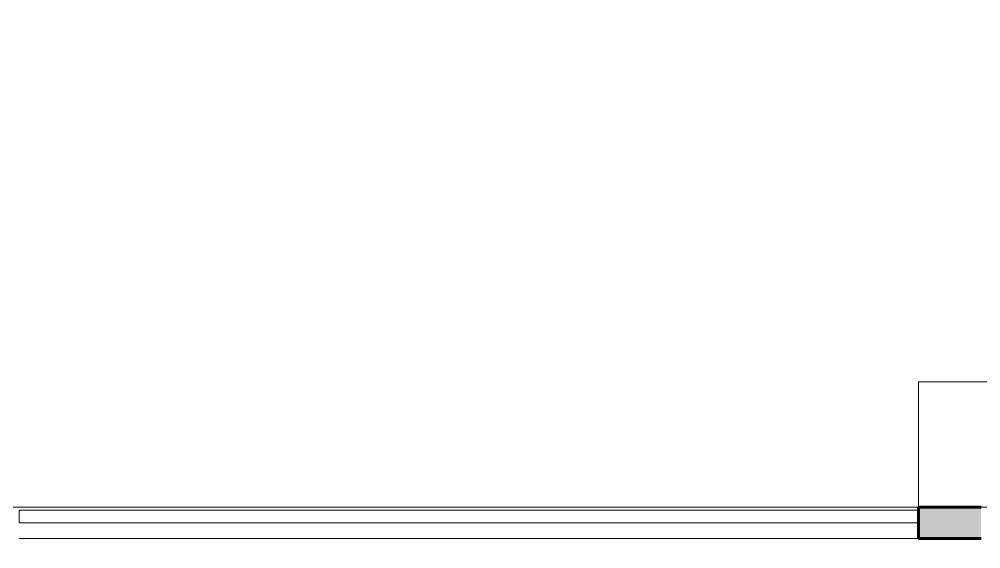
# Model space of a CAD drawing. Header units: inches. Extents: x -19 to 5698, y -728 to 92.
# Drawn here: x 117.97 to 119.507, y 17.333 to 18.18 of the extents above; entities that cross this region are included whole.
import ezdxf

# ---------------------------------------------------------------- set-up
doc = ezdxf.new("R2010")
doc.units = ezdxf.units.IN
doc.header["$MEASUREMENT"] = 0
doc.set_wipeout_variables(frame=1)
for name, pattern in [('HIDDEN', [0.375, 0.25, -0.125]), ('Hidden Line', [0.195611, 0.141111, -0.0545]), ('Wipeout_Contour', [1, 0, -1])]:
    doc.linetypes.add(name, pattern=pattern)
doc.layers.add('00 conduct tomacorr', color=120, linetype='HIDDEN', lineweight=30)
for name, color, linetype in [('02 _ ARQ _ ZON _ Espacio.3D', 7, 'Continuous'), ('08 _ STR _ EXT _ 09 Vigas', 251, 'Continuous'), ('Acabado - Muros', 7, 'Continuous'), ('Interior - Mobiliario', 7, 'Continuous')]:
    doc.layers.add(name, color=color, linetype=linetype)

msp = doc.modelspace()

# ---------------------------------------------------------------- linework, layer by layer
at = {"layer": '02 _ ARQ _ ZON _ Espacio.3D', "color": 254, "linetype": 'Continuous', "lineweight": 0, "flags": 128}
msp.add_lwpolyline([(112.57, 29.7), (112.57, 17.4), (137.07, 17.4)], dxfattribs=at)
msp.add_lwpolyline([(104.8201, 17.35), (104.8201, 6.45), (117.6487, 6.4499), (117.6487, 7.7), (117.7931, 7.7), (117.793, 6.45), (122.1232, 6.45), (122.1232, 7.7), (122.57, 7.7), (122.57, 16.9), (122.57, 17.4), (116.67, 17.4), (116.67, 16.9), (116.07, 16.9), (116.07, 16.2999), (115.57, 16.2999), (115.57, 17.4), (112.57, 17.4), (112.57, 16.0999), (108.57, 16.0998), (108.57, 17.35)], close=True, dxfattribs=at)
at = {"layer": 'Interior - Mobiliario', "color": 175, "linetype": 'Continuous', "lineweight": 13, "flags": 128}
msp.add_lwpolyline([(119.4079, 17.6001), (121.1079, 17.6001), (121.1079, 17.4), (119.4079, 17.4)], close=True, dxfattribs=at)

# ---------------------------------------------------------------- next in the draw order: wipeouts: each hides what was drawn before it
at = {"color": 254, "linetype": 'Wipeout_Contour', "lineweight": 0, "ltscale": 3321.719553}
msp.add_wipeout([(117.97, 17.4), (117.97, 17.35), (119.4079, 17.35), (119.4079, 17.4)], dxfattribs=at).dxf.layer = 'Acabado - Muros'

# ---------------------------------------------------------------- next in the draw order: linework, layer by layer
at = {"layer": 'Acabado - Muros', "color": 7, "linetype": 'Continuous', "lineweight": 60}
msp.add_line((119.5079, 17.35), (119.4079, 17.35), dxfattribs=at)
at = {"layer": 'Acabado - Muros', "color": 251, "linetype": 'Continuous', "lineweight": 13, "flags": 128}
for points in [[(119.4079, 17.4), (117.97, 17.4)], [(119.4079, 17.35), (117.97, 17.35)]]:
    msp.add_lwpolyline(points, dxfattribs=at)

# ---------------------------------------------------------------- next in the draw order: wipeouts: each hides what was drawn before it
at = {"color": 254, "linetype": 'Wipeout_Contour', "lineweight": 0, "ltscale": 3321.720388}
msp.add_wipeout([(117.97, 17.395), (117.97, 17.375), (119.4079, 17.375), (119.4079, 17.395)], dxfattribs=at).dxf.layer = 'Acabado - Muros'

# ---------------------------------------------------------------- next in the draw order: hatches: boundary and pattern name
at = {"layer": 'Acabado - Muros', "linetype": 'Continuous', "lineweight": 0}
msp.add_hatch(color=254, dxfattribs=at).paths.add_polyline_path([(119.4079, 17.4), (119.4079, 17.35), (119.5079, 17.35), (119.5079, 17.4)])

# ---------------------------------------------------------------- next in the draw order: linework, layer by layer
at = {"layer": '00 conduct tomacorr'}
msp.add_arc((126.0074, 37.7268, 0.0004), 20.3315, 230.69659, 268.75855, dxfattribs=at)
at = {"layer": '08 _ STR _ EXT _ 09 Vigas', "color": 251, "linetype": 'Hidden Line', "lineweight": 13, "true_color": 0x636466}
msp.add_line((102.07, 17.4), (122.57, 17.4), dxfattribs=at)
at = {"layer": 'Acabado - Muros', "color": 7, "linetype": 'Continuous', "lineweight": 60}
for p, q in [((119.4079, 17.4), (119.4079, 17.35)), ((119.5079, 17.4), (119.4079, 17.4))]:
    msp.add_line(p, q, dxfattribs=at)
at = {"layer": 'Acabado - Muros', "color": 7, "linetype": 'Continuous', "lineweight": 13, "flags": 128}
msp.add_lwpolyline([(117.97, 17.395), (117.97, 17.375), (119.4079, 17.375), (119.4079, 17.395)], close=True, dxfattribs=at)

doc.saveas('drawing.dxf')
